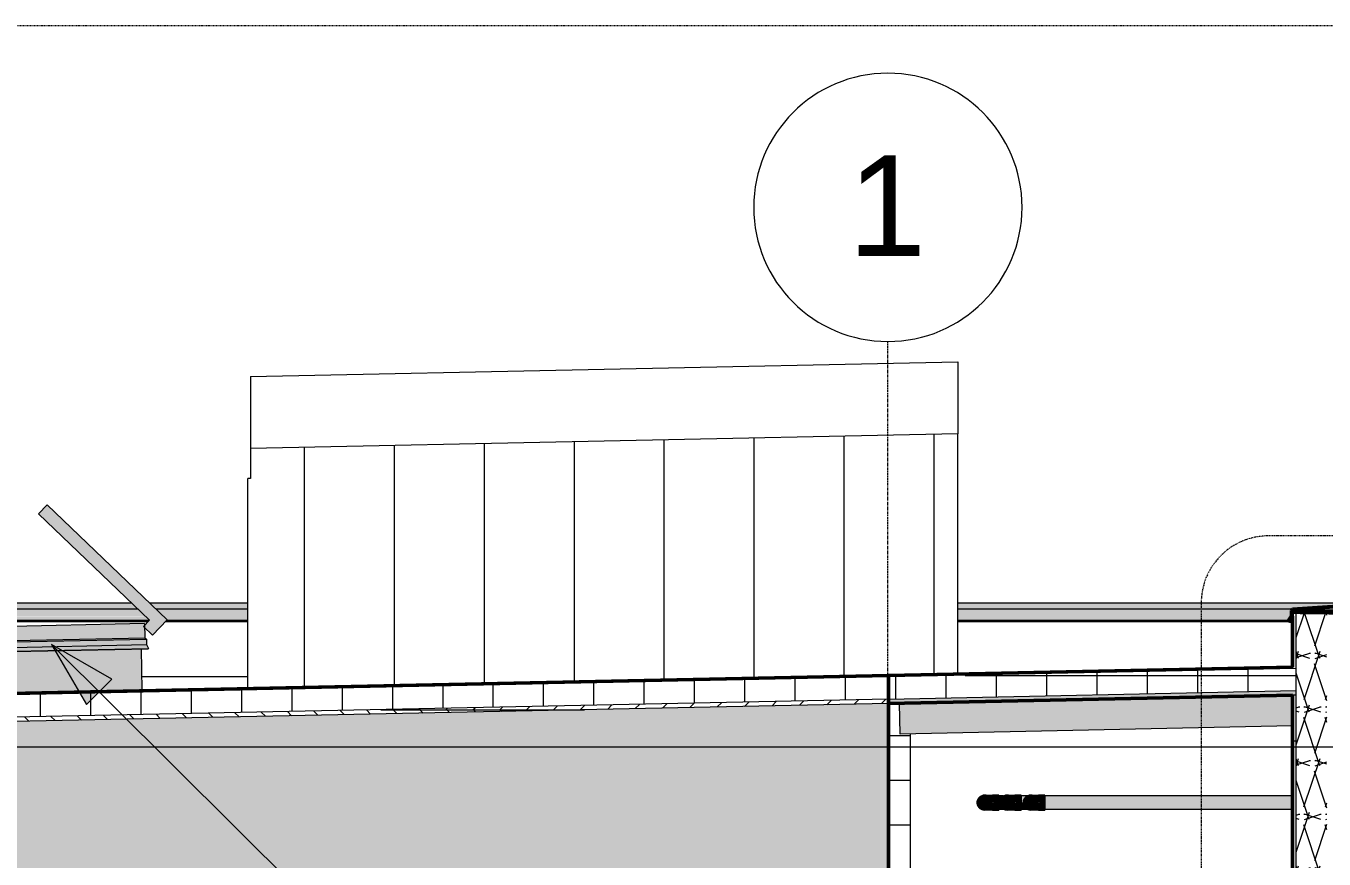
# Model space of a CAD drawing. Header units: inches. Extents: x 1701 to 6939, y -276 to 585.
# Drawn here: x 5109.8 to 5342, y 377.9 to 527 of the extents above; entities that cross this region are included whole.
import ezdxf

# ---------------------------------------------------------------- set-up
doc = ezdxf.new("R2010")
doc.units = ezdxf.units.IN
doc.header["$MEASUREMENT"] = 0
for name, pattern in [('Aligning Line 1_8_', [0.25, 0.125, -0.125]), ('Dash Dot 3_16_', [0.3125, 0.1875, -0.0625, 0, -0.0625]), ('Grid Line 1_2_', [0.875, 0.5, -0.125, 0.125, -0.125])]:
    doc.linetypes.add(name, pattern=pattern)
for name, color, linetype, lineweight in [('0-2', 7, 'Continuous', 9), ('0-4', 10, 'Continuous', 5), ('A-ANNO-SYMB-1', 150, 'Dash Dot 3_16_', 9), ('A-FLOR', 192, 'Continuous', 13), ('A-FLOR-1', 192, 'Continuous', 5), ('A-FLOR-2', 192, 'Continuous', 50), ('A-FLOR-LEVL-1', 51, 'Grid Line 1_2_', 9), ('A-FLOR-MCUT', 51, 'Continuous', 13), ('A-FLOR-PATT-1', 8, 'Continuous', 9), ('A-GENM', 5, 'Continuous', 9), ('A-ROOF', 132, 'Continuous', 13), ('A-ROOF-2', 132, 'Continuous', 50), ('A-ROOF-3', 132, 'Continuous', 9), ('A-ROOF-PATT-1', 132, 'Continuous', 9), ('A-WALL', 113, 'Continuous', 13), ('A-WALL-3', 7, 'Continuous', 9), ('A-WALL-6', 113, 'Continuous', 9), ('A-WALL-7', 113, 'Continuous', 50), ('A-WALL-PATT-4', 111, 'Continuous', 9), ('A-WALL-PATT-5', 55, 'Continuous', 9), ('G-ANNO-SYMB', 111, 'Aligning Line 1_8_', 9), ('G-ANNO-SYMB-1', 147, 'Aligning Line 1_8_', 9), ('G-ANNO-TEXT', 231, 'Continuous', 9), ('P-PIPE-1', 8, 'Continuous', 5), ('P-PIPE-2', 252, 'Continuous', 9), ('P-PIPE-3', 7, 'Continuous', 9), ('P-PIPE-4', 94, 'Continuous', 9), ('S-BEAM-1', 41, 'Continuous', 9), ('S-BEAM-2', 7, 'Continuous', 9), ('S-FNDN-4', 32, 'Continuous', 9), ('S-GRID-1', 1, 'Grid Line 1_2_', 9), ('S-GRID-IDEN', 1, 'Continuous', 9)]:
    doc.layers.add(name, color=color, linetype=linetype, lineweight=lineweight)
doc.styles.add('Arial_1', font='arial.ttf', dxfattribs={"height": 18})
pattern_1 = [(161.57, (7056.9088, 69.248), (-3.8399538, -1.544e-05), [0, -27.322, 3.034, 0]), (18.43, (7055.9488, 69.248), (-3.8399538, 1.544e-05), [0, -27.322, 3.034, 0]), (108.43, (7056.9088, 69.248), (1.919622, -9.6005246), [9.106, -21.25]), (71.57, (7055.9488, 69.248), (1.919622, 9.6005246), [9.106, -21.25])]
pattern_2 = [(0, (7056.429, 68.768), (0, 9), []), (90, (7056.429, 68.768), (-9, 6e-16), [])]

# ---------------------------------------------------------------- blocks, each defined once
blk = doc.blocks.new('Elbow - PVC - Sch 40 - Standard-2079255-SECTION _ CENTER LOOKING EAST')
at = {"layer": 'P-PIPE-2'}
h = blk.add_hatch(color=256, dxfattribs=at)
h.paths.add_polyline_path([(-3464, 118.66), (-3463.65, 118.7), (-3463.31, 118.85), (-3462.96, 119.16), (-3462.8, 119.41), (-3462.7, 119.69), (-3462.67, 120.09), (-3462.7, 120.35), (-3462.85, 120.69), (-3463.16, 121.04), (-3463.41, 121.2), (-3463.69, 121.3), (-3464.11, 121.33), (-3464.35, 121.3), (-3464.69, 121.15), (-3465.03, 120.85), (-3465.19, 120.62), (-3465.3, 120.35), (-3465.34, 120), (-3465.3, 119.65), (-3465.15, 119.31), (-3464.84, 118.96), (-3464.53, 118.78), (-3464.31, 118.7)], flags=0)
h.paths.add_polyline_path([(-3464, 118.81), (-3464.31, 118.85), (-3464.64, 119.01), (-3464.84, 119.16), (-3465.03, 119.41), (-3465.16, 119.82), (-3465.18, 120.09), (-3465.15, 120.31), (-3464.95, 120.7), (-3464.78, 120.88), (-3464.53, 121.06), (-3464.3, 121.15), (-3464, 121.19), (-3463.69, 121.15), (-3463.3, 120.95), (-3463.08, 120.74), (-3462.97, 120.59), (-3462.84, 120.18), (-3462.81, 120), (-3462.85, 119.69), (-3462.97, 119.41), (-3463.16, 119.16), (-3463.5, 118.93), (-3463.82, 118.84)], flags=0)
h = blk.add_hatch(color=256, dxfattribs=at)
h.paths.add_polyline_path([(-3462.65, 120), (-3462.62, 121.03), (-3462.66, 121.34), (-3463.37, 121.3), (-3463.43, 121.29), (-3463.57, 121.27), (-3463.24, 121.1), (-3462.95, 120.82), (-3462.8, 120.59), (-3462.7, 120.31), (-3462.65, 120)], flags=0)
h.paths.add_polyline_path([(-3462.97, 120.89), (-3463.21, 121.11), (-3463.03, 120.95)], flags=0)
h.paths.add_polyline_path([(-3463.43, 121.29), (-3463.57, 121.34), (-3463.48, 121.3)], flags=0)
for points in [[(-3462.62, 120), (-3461.47, 120), (-3461.47, 121.34), (-3462.62, 121.3), (-3462.62, 120)], [(-3461.47, 118.66), (-3461.47, 120), (-3462.62, 119.96), (-3462.62, 118.66)]]:
    blk.add_hatch(color=256, dxfattribs=at).paths.add_polyline_path(points, flags=0)
h = blk.add_hatch(color=256, dxfattribs=at)
h.paths.add_polyline_path([(-3463.05, 119.05), (-3463.16, 118.93), (-3463.08, 119.02)], flags=0)
h.paths.add_polyline_path([(-3462.62, 118.66), (-3462.66, 119.94), (-3462.76, 119.51), (-3462.85, 119.31), (-3463.16, 118.96), (-3463.38, 118.81), (-3463.57, 118.7), (-3463.57, 118.66), (-3462.91, 118.66)], flags=0)
at = {"layer": 'P-PIPE-3'}
for p, q in [((-3461.47, 121.34), (-3462.62, 121.34)), ((-3461.47, 121.34), (-3461.47, 120)), ((-3462.62, 118.66), (-3461.47, 118.66)), ((-3461.47, 120), (-3461.47, 118.66))]:
    blk.add_line(p, q, dxfattribs=at)
at = {"layer": 'P-PIPE-3', "flags": 128}
for points in [[(-3465.34, 120), (-3465.34, 120.05), (-3465.34, 120.11), (-3465.33, 120.16), (-3465.33, 120.21), (-3465.32, 120.27), (-3465.31, 120.32), (-3465.29, 120.37), (-3465.28, 120.42), (-3465.26, 120.47), (-3465.24, 120.52), (-3465.22, 120.57), (-3465.19, 120.62), (-3465.17, 120.67), (-3465.14, 120.71), (-3465.11, 120.76), (-3465.08, 120.8), (-3465.05, 120.85), (-3465.01, 120.89), (-3464.97, 120.93), (-3464.94, 120.96), (-3464.9, 121), (-3464.86, 121.04), (-3464.81, 121.07), (-3464.77, 121.1), (-3464.73, 121.13), (-3464.68, 121.16), (-3464.63, 121.19), (-3464.59, 121.21), (-3464.54, 121.23), (-3464.49, 121.25), (-3464.44, 121.27), (-3464.39, 121.29), (-3464.33, 121.3), (-3464.28, 121.31), (-3464.23, 121.32), (-3464.18, 121.33), (-3464.12, 121.34), (-3464.07, 121.34), (-3464.01, 121.34), (-3464, 121.34)], [(-3464, 121.34), (-3464, 121.34), (-3464, 121.34), (-3463.99, 121.34), (-3463.98, 121.34), (-3463.97, 121.34), (-3463.96, 121.34), (-3463.95, 121.34), (-3463.93, 121.34), (-3463.91, 121.34), (-3463.89, 121.34), (-3463.87, 121.34), (-3463.84, 121.34), (-3463.82, 121.34), (-3463.79, 121.34), (-3463.76, 121.34), (-3463.73, 121.34), (-3463.69, 121.34), (-3463.66, 121.34), (-3463.62, 121.34), (-3463.58, 121.34), (-3463.54, 121.34), (-3463.5, 121.34), (-3463.46, 121.34), (-3463.41, 121.34), (-3463.37, 121.34), (-3463.32, 121.34), (-3463.27, 121.34), (-3463.22, 121.34), (-3463.17, 121.34), (-3463.12, 121.34), (-3463.07, 121.34), (-3463.02, 121.34), (-3462.97, 121.34), (-3462.91, 121.34), (-3462.86, 121.34), (-3462.8, 121.34), (-3462.75, 121.34), (-3462.69, 121.34), (-3462.64, 121.34), (-3462.62, 121.34)], [(-3464, 118.66), (-3464.05, 118.66), (-3464.11, 118.66), (-3464.16, 118.67), (-3464.21, 118.67), (-3464.27, 118.68), (-3464.32, 118.69), (-3464.37, 118.71), (-3464.42, 118.72), (-3464.47, 118.74), (-3464.52, 118.76), (-3464.57, 118.78), (-3464.62, 118.81), (-3464.67, 118.83), (-3464.71, 118.86), (-3464.76, 118.89), (-3464.8, 118.92), (-3464.85, 118.95), (-3464.89, 118.99), (-3464.93, 119.03), (-3464.96, 119.06), (-3465, 119.1), (-3465.04, 119.14), (-3465.07, 119.19), (-3465.1, 119.23), (-3465.13, 119.27), (-3465.16, 119.32), (-3465.19, 119.37), (-3465.21, 119.41), (-3465.23, 119.46), (-3465.25, 119.51), (-3465.27, 119.56), (-3465.29, 119.61), (-3465.3, 119.67), (-3465.31, 119.72), (-3465.32, 119.77), (-3465.33, 119.82), (-3465.34, 119.88), (-3465.34, 119.93), (-3465.34, 119.99), (-3465.34, 120)], [(-3462.62, 118.66), (-3462.68, 118.66), (-3462.73, 118.66), (-3462.79, 118.66), (-3462.84, 118.66), (-3462.9, 118.66), (-3462.95, 118.66), (-3463, 118.66), (-3463.06, 118.66), (-3463.11, 118.66), (-3463.16, 118.66), (-3463.21, 118.66), (-3463.26, 118.66), (-3463.31, 118.66), (-3463.36, 118.66), (-3463.4, 118.66), (-3463.45, 118.66), (-3463.49, 118.66), (-3463.53, 118.66), (-3463.57, 118.66), (-3463.61, 118.66), (-3463.65, 118.66), (-3463.68, 118.66), (-3463.72, 118.66), (-3463.75, 118.66), (-3463.78, 118.66), (-3463.81, 118.66), (-3463.84, 118.66), (-3463.86, 118.66), (-3463.89, 118.66), (-3463.91, 118.66), (-3463.93, 118.66), (-3463.94, 118.66), (-3463.96, 118.66), (-3463.97, 118.66), (-3463.98, 118.66), (-3463.99, 118.66), (-3463.99, 118.66), (-3464, 118.66), (-3464, 118.66)]]:
    blk.add_lwpolyline(points, dxfattribs=at)
at = {"layer": 'P-PIPE-3'}
for start, end in [(0, 180), (180, 360)]:
    blk.add_arc((-3464, 120), 1.34, start, end, dxfattribs=at)
blk = doc.blocks.new('Dimension Lumber - LVL - 3_5X5_5-V78-SECTION _ CENTER LOOKING EAST')
at = {"layer": 'S-BEAM-1'}
blk.add_hatch(color=256, dxfattribs=at).paths.add_polyline_path([(-3479.1, 400.28), (-3408.92, 401.74), (-3408.92, 407.24), (-3479.22, 405.73), (-3479.16, 402.88)], flags=0)
at = {"layer": 'S-BEAM-2'}
for p, q in [((-3479.1, 400.28), (-3479.22, 405.77)), ((-3408.92, 401.74), (-3479.1, 400.28))]:
    blk.add_line(p, q, dxfattribs=at)
blk = doc.blocks.new('CTR - 1st Phase - Common Walls_rvt-2-SECTION _ CENTER LOOKING EAST')
at = {"layer": 'P-PIPE-1'}
h = blk.add_hatch(color=256, dxfattribs=at)
h.paths.add_polyline_path([(-3458.66, 388), (-3458.62, 388), (-3458.66, 388.06), (-3458.66, 388)], flags=0)
h.paths.add_polyline_path([(-3461.34, 388), (-3461.3, 388.35), (-3461.15, 388.69), (-3460.84, 389.04), (-3460.67, 389.19), (-3461.47, 389.15), (-3461.47, 388)], flags=0)
h = blk.add_hatch(color=256, dxfattribs=at)
h.paths.add_polyline_path([(-3461.47, 386.81), (-3460.69, 386.85), (-3461.04, 387.16), (-3461.2, 387.41), (-3461.3, 387.69), (-3461.34, 388), (-3461.47, 388), (-3461.47, 386.84)], flags=0)
h.paths.add_polyline_path([(-3458.65, 388), (-3458.66, 388), (-3458.65, 388)], flags=0)
h = blk.add_hatch(color=256, dxfattribs=at)
h.paths.add_polyline_path([(-3457.47, 388), (-3457.1, 388), (-3457.06, 388.35), (-3456.9, 388.69), (-3456.6, 389.04), (-3456.43, 389.19), (-3457.47, 389.15), (-3457.47, 388.21)], flags=0)
h.paths.add_polyline_path([(-3454.4, 388), (-3454.38, 388), (-3454.41, 388.06), (-3454.41, 388)], flags=0)
for points in [[(-3457.47, 386.81), (-3456.45, 386.85), (-3456.79, 387.16), (-3456.95, 387.41), (-3457.06, 387.69), (-3457.1, 388), (-3457.47, 388), (-3457.47, 386.84)], [(-3431.01, 388), (-3408.92, 388.01), (-3408.92, 389.19), (-3453.23, 389.15), (-3453.23, 388), (-3435.2, 388)], [(-3453.23, 386.81), (-3408.92, 386.85), (-3408.92, 388), (-3453.23, 388), (-3453.23, 386.84)]]:
    blk.add_hatch(color=256, dxfattribs=at).paths.add_polyline_path(points, flags=0)
at = {"layer": 'P-PIPE-2'}
for points in [[(-3464, 386.81), (-3463.64, 386.88), (-3463.41, 386.97), (-3463.16, 387.16), (-3462.97, 387.41), (-3462.85, 387.71), (-3462.82, 388.07), (-3462.9, 388.43), (-3463.03, 388.67), (-3463.16, 388.84), (-3463.46, 389.05), (-3463.82, 389.16), (-3464, 389.19), (-3464.31, 389.15), (-3464.59, 389.03), (-3464.84, 388.84), (-3465.05, 388.55), (-3465.16, 388.18), (-3465.17, 387.9), (-3465.13, 387.65), (-3465.03, 387.41), (-3464.84, 387.16), (-3464.53, 386.94), (-3464.18, 386.84)], [(-3460, 386.81), (-3459.64, 386.88), (-3459.41, 386.97), (-3459.16, 387.16), (-3458.97, 387.41), (-3458.85, 387.71), (-3458.82, 388.07), (-3458.9, 388.43), (-3459.03, 388.67), (-3459.16, 388.84), (-3459.46, 389.05), (-3459.82, 389.16), (-3460, 389.19), (-3460.34, 389.13), (-3460.59, 389.03), (-3460.84, 388.84), (-3461.05, 388.55), (-3461.16, 388.18), (-3461.17, 387.9), (-3461.13, 387.65), (-3461.03, 387.41), (-3460.84, 387.16), (-3460.59, 386.97), (-3460.18, 386.84)], [(-3455.76, 386.81), (-3455.39, 386.88), (-3455.16, 386.97), (-3454.92, 387.16), (-3454.73, 387.41), (-3454.61, 387.71), (-3454.58, 388.07), (-3454.66, 388.43), (-3454.79, 388.67), (-3454.92, 388.84), (-3455.22, 389.05), (-3455.58, 389.16), (-3455.76, 389.19), (-3456.15, 389.11), (-3456.35, 389.03), (-3456.6, 388.84), (-3456.8, 388.55), (-3456.92, 388.18), (-3456.93, 387.9), (-3456.89, 387.65), (-3456.79, 387.41), (-3456.6, 387.16), (-3456.35, 386.97), (-3455.94, 386.84)]]:
    blk.add_hatch(color=256, dxfattribs=at).paths.add_polyline_path(points, flags=0)
at = {"layer": 'A-FLOR-LEVL-1'}
blk.add_line((-4168.71, 398), (-1830.2, 398), dxfattribs=at)
at = {"layer": 'G-ANNO-SYMB-1'}
for q in [(-4072.05, 526.95), (-4071.96, 526.95)]:
    blk.add_line((-1926.87, 526.95), q, dxfattribs=at)
at = {"layer": 'P-PIPE-3'}
for p, q in [((-3460.62, 389.19), (-3461.47, 389.19)), ((-3456.37, 389.19), (-3457.47, 389.19)), ((-3408.92, 389.19), (-3453.23, 389.19)), ((-3461.47, 386.81), (-3460.62, 386.81)), ((-3457.47, 386.81), (-3456.37, 386.81)), ((-3453.23, 386.81), (-3408.92, 386.81))]:
    blk.add_line(p, q, dxfattribs=at)
at = {"layer": 'P-PIPE-4'}
for centre, start, end in [((-3464, 388), 0, 180), ((-3464, 388), 180, 0), ((-3460, 388), 0, 180), ((-3460, 388), 180, 0), ((-3455.76, 388), 0, 180), ((-3455.76, 388), 180, 0)]:
    blk.add_arc(centre, 1.19, start, end, dxfattribs=at)
at = {"layer": '0-2'}
for name, p in [('Dimension Lumber - LVL - 3_5X5_5-V78-SECTION _ CENTER LOOKING EAST', (0, 0)), ('Elbow - PVC - Sch 40 - Standard-2079255-SECTION _ CENTER LOOKING EAST', (0, 268)), ('Elbow - PVC - Sch 40 - Standard-2079255-SECTION _ CENTER LOOKING EAST', (4, 268)), ('Elbow - PVC - Sch 40 - Standard-2079255-SECTION _ CENTER LOOKING EAST', (8.24, 268))]:
    blk.add_blockref(name, p, dxfattribs=at)
blk = doc.blocks.new('CTR - 1st Phase -Stairs _ Elevators_rvt-2-SECTION _ CENTER LOOKING EAST')
at = {"layer": 'A-WALL-PATT-5'}
h = blk.add_hatch(dxfattribs=at)
h.set_pattern_fill('FP_70', color=256, style=0, pattern_type=2)
h.set_pattern_definition([(0, (-3481.324, -152), (0, 8), []), (90, (-3481.324, -152), (-8, 8), [8, -8])])
h.paths.add_polyline_path([(-3477.73, 0), (-3477.32, 0), (-3477.33, 0.12), (-3479.92, 0.12), (-3479.92, 0), (-3478.45, 0), (-3478.45, 0.12), (-3477.73, 0.12), (-3477.73, 0.02)], flags=0)
h.paths.add_polyline_path([(-3477.32, 0.57), (-3477.37, 11.14), (-3478.45, 10.02), (-3479.64, 9.07), (-3479.92, 8.89), (-3479.92, 1.16), (-3477.36, 0.58)], flags=0)
h.paths.add_polyline_path([(-3479.57, 28.76), (-3478.19, 28.82), (-3477.32, 28.94), (-3477.32, 127.5), (-3479.22, 127.5), (-3479.22, 133), (-3477.32, 133), (-3477.32, 133.84), (-3481.17, 133.84), (-3481.14, 109.87), (-3479.92, 109.87), (-3479.92, 28.76)], flags=0)
h.paths.add_polyline_path([(-3477.32, 136), (-3477.32, 259.5), (-3479.22, 259.5), (-3479.22, 265), (-3477.32, 265), (-3477.32, 265.84), (-3479.22, 265.87), (-3479.22, 268), (-3477.32, 268), (-3477.32, 400.31), (-3479.1, 400.28), (-3479.22, 405.77), (-3481.17, 405.73), (-3481.17, 373.87), (-3479.92, 373.87), (-3479.92, 268), (-3481.17, 268), (-3481.17, 241.87), (-3479.92, 241.87), (-3479.92, 136)], flags=0)
at = {"layer": 'A-FLOR-LEVL-1'}
blk.add_line((-4168.71, 398), (-1830.2, 398), dxfattribs=at)
at = {"layer": 'A-WALL-3'}
blk.add_line((-3477.32, 400.31), (-3477.32, 268), dxfattribs=at)
at = {"layer": 'G-ANNO-SYMB-1'}
blk.add_line((-1926.87, 526.95), (-4071.96, 526.95), dxfattribs=at)
blk = doc.blocks.new('Basic Wall _ EXT - FIBER CEMENT - SMALL - ___-2145929-SECTION _ CENTER LOOKING EAST')
at = {"layer": 'A-WALL-6'}
h = blk.add_hatch(color=256, dxfattribs=at)
h.paths.add_polyline_path([(-3665.64, 422.6), (-3615.49, 422.6), (-3616.6, 423.66), (-3867.21, 423.66), (-3851.69, 422.6), (-3669.83, 422.6)], flags=0)
h.paths.add_polyline_path([(-3408.93, 422.6), (-3393.56, 423.66), (-3468.82, 423.66), (-3468.82, 422.6), (-3409.07, 422.6)], flags=0)
h.paths.add_polyline_path([(-3595.82, 422.6), (-3595.82, 423.66), (-3613.35, 423.66), (-3612.24, 422.6), (-3598.6, 422.6)], flags=0)
h = blk.add_hatch(color=256, dxfattribs=at)
h.paths.add_polyline_path([(-3623.74, 422.35), (-3615.24, 422.36), (-3615.49, 422.6), (-3851.73, 422.56), (-3851.63, 422.41), (-3851.63, 422.35), (-3627.93, 422.35)], flags=0)
h.paths.add_polyline_path([(-3409.15, 422.35), (-3409.02, 422.55), (-3408.99, 422.6), (-3468.82, 422.56), (-3468.82, 422.35), (-3410.06, 422.35)], flags=0)
h.paths.add_polyline_path([(-3611.98, 422.35), (-3595.82, 422.36), (-3595.82, 422.6), (-3612.2, 422.56), (-3611.99, 422.36)], flags=0)
h = blk.add_hatch(color=256, dxfattribs=at)
h.paths.add_polyline_path([(-3682.4, 421.44), (-3614.28, 421.44), (-3615.23, 422.35), (-3851.63, 422.35), (-3851.63, 421.44), (-3686.59, 421.44)], flags=0)
h.paths.add_polyline_path([(-3409.15, 421.44), (-3409.15, 422.35), (-3468.82, 422.35), (-3468.82, 421.44), (-3410.06, 421.44)], flags=0)
h.paths.add_polyline_path([(-3598.6, 421.44), (-3595.82, 421.44), (-3595.82, 422.35), (-3611.98, 422.35), (-3611.03, 421.44), (-3602.79, 421.44)], flags=0)
h = blk.add_hatch(color=256, dxfattribs=at)
h.paths.add_polyline_path([(-3644.69, 421.3), (-3614.18, 421.35), (-3614.28, 421.44), (-3851.63, 421.44), (-3851.59, 421.3), (-3648.88, 421.3)], flags=0)
h.paths.add_polyline_path([(-3409.12, 421.3), (-3409.08, 421.35), (-3409.07, 421.44), (-3468.82, 421.43), (-3468.82, 421.3), (-3409.19, 421.3)], flags=0)
h.paths.add_polyline_path([(-3595.82, 421.3), (-3595.82, 421.44), (-3611.02, 421.43), (-3610.89, 421.3), (-3598.6, 421.3)], flags=0)
h = blk.add_hatch(color=256, dxfattribs=at)
h.paths.add_polyline_path([(-3762, 420.57), (-3613.47, 420.57), (-3613.42, 420.62), (-3614.14, 421.3), (-3851.56, 421.26), (-3851.11, 420.57), (-3766.19, 420.57)], flags=0)
h.paths.add_polyline_path([(-3409.66, 420.57), (-3409.21, 421.3), (-3468.82, 421.3), (-3468.82, 420.57), (-3410.06, 420.57)], flags=0)
h.paths.add_polyline_path([(-3595.82, 420.57), (-3595.82, 421.3), (-3610.89, 421.3), (-3610.24, 420.68), (-3610.35, 420.57), (-3598.6, 420.57)], flags=0)
h.paths.add_polyline_path([(-3409.12, 421.26), (-3409.12, 421.3), (-3409.12, 421.26)], flags=0)
h = blk.add_hatch(color=256, dxfattribs=at)
h.paths.add_polyline_path([(-3851.11, 420.45), (-3613.58, 420.45), (-3613.47, 420.57), (-3851.11, 420.57), (-3851.22, 420.45)], flags=0)
h.paths.add_polyline_path([(-3409.35, 420.45), (-3409.35, 420.49), (-3409.39, 420.47), (-3409.38, 420.45)], flags=0)
h.paths.add_polyline_path([(-3409.47, 420.45), (-3409.66, 420.57), (-3468.82, 420.57), (-3468.82, 420.45), (-3409.55, 420.45)], flags=0)
h.paths.add_polyline_path([(-3595.82, 420.45), (-3595.82, 420.57), (-3610.35, 420.57), (-3610.46, 420.45), (-3598.6, 420.45)], flags=0)
h = blk.add_hatch(color=256, dxfattribs=at)
h.paths.add_polyline_path([(-3409.35, 420.42), (-3409.55, 420.45), (-3409.47, 420.42)], flags=0)
h.paths.add_polyline_path([(-3409.35, 420.42), (-3409.35, 420.45), (-3409.35, 420.42)], flags=0)
h.paths.add_polyline_path([(-3408.92, 420.42), (-3408.92, 420.42), (-3409.12, 420.42)], flags=0)
h.paths.add_polyline_path([(-3595.82, 420.42), (-3595.82, 420.45), (-3598.6, 420.42)], flags=0)
for p, q in [((-3616.6, 423.66), (-3867.29, 423.66)), ((-3615.49, 422.6), (-3851.85, 422.6)), ((-3595.82, 423.66), (-3613.35, 423.66)), ((-3595.82, 422.6), (-3612.24, 422.6)), ((-3393.48, 423.66), (-3468.82, 423.66)), ((-3408.93, 422.6), (-3468.82, 422.6)), ((-3851.44, 420.42), (-3613.62, 420.42)), ((-3613.47, 420.57), (-3851.11, 420.57)), ((-3610.5, 420.42), (-3595.82, 420.42)), ((-3595.82, 420.57), (-3610.35, 420.57)), ((-3409.66, 420.57), (-3468.82, 420.57)), ((-3468.82, 420.42), (-3408.92, 420.42))]:
    blk.add_line(p, q, dxfattribs=at)
blk = doc.blocks.new('Basic Wall _ EXT - FIBER CEMENT - SMALL - ___-2145931-SECTION _ CENTER LOOKING EAST')
at = {"layer": 'A-WALL-6'}
for points in [[(-3400.99, 422.52), (-3400.33, 423.06), (-3399.97, 423.11), (-3393.56, 423.11), (-3393.56, 423.58), (-3408.92, 422.52), (-3401.43, 422.52)], [(-3409.43, 420.52), (-3409.19, 420.55), (-3409.19, 420.59), (-3409.51, 420.57), (-3409.47, 420.55)], [(-3409.26, 420.59), (-3409.04, 420.62), (-3408.92, 420.68), (-3408.92, 421.22), (-3408.98, 421.2), (-3409.35, 420.59)], [(-3409.23, 420.44), (-3408.92, 420.45), (-3408.95, 420.57), (-3409.21, 420.45)], [(-3409.07, 421.26), (-3408.93, 421.3), (-3408.93, 421.39), (-3409, 421.39), (-3409, 421.44), (-3409.07, 421.44), (-3409.12, 421.26)], [(-3409.07, 422.35), (-3408.88, 422.4), (-3408.85, 422.47), (-3401.03, 422.49), (-3400.99, 422.52), (-3408.99, 422.48), (-3409.05, 422.41), (-3409.06, 422.37)], [(-3409, 421.44), (-3408.98, 421.87), (-3408.87, 422.03), (-3408.67, 422.08), (-3401.48, 422.1), (-3401.48, 422.16), (-3408.45, 422.16), (-3408.45, 422.23), (-3408.92, 422.27), (-3408.93, 422.35), (-3409.07, 422.35), (-3409.07, 421.44)], [(-3408.92, 421.22), (-3408.95, 421.26), (-3408.97, 421.22)], [(-3408.92, 420.57), (-3408.95, 420.64), (-3408.97, 420.6), (-3408.95, 420.57)], [(-3407.37, 422.24), (-3407.37, 422.37), (-3408.81, 422.35), (-3408.8, 422.24), (-3407.5, 422.24)], [(-3401.54, 422), (-3401.56, 422.06), (-3401.8, 422.08), (-3407.58, 422.08), (-3407.58, 422), (-3401.56, 422)], [(-3401.42, 422.16), (-3401.09, 422.44), (-3407.29, 422.44), (-3407.29, 422.16), (-3401.43, 422.16)]]:
    blk.add_hatch(color=256, dxfattribs=at).paths.add_polyline_path(points, flags=0)
h = blk.add_hatch(color=256, dxfattribs=at)
h.paths.add_polyline_path([(-3409.47, 420.6), (-3409.42, 420.63), (-3409.07, 421.26), (-3409.14, 421.22), (-3409.55, 420.6)], flags=0)
h.paths.add_polyline_path([(-3408.97, 421.22), (-3408.97, 421.26), (-3409.03, 421.26)], flags=0)
for p, q in [((-3409.55, 420.6), (-3409.36, 420.6)), ((-3409.35, 420.59), (-3409.1, 420.59)), ((-3409.34, 420.42), (-3408.92, 420.42)), ((-3408.99, 420.64), (-3408.92, 420.64)), ((-3408.92, 422.52), (-3400.99, 422.52)), ((-3408.86, 422.47), (-3401.06, 422.47)), ((-3408.85, 422.24), (-3407.37, 422.24)), ((-3407.58, 422.08), (-3401.46, 422.08)), ((-3407.29, 422.44), (-3401.09, 422.44)), ((-3407.29, 422.16), (-3401.42, 422.16))]:
    blk.add_line(p, q, dxfattribs=at)
at = {"layer": 'A-WALL-6', "flags": 128}
for points in [[(-3408.93, 422.6), (-3408.98, 422.59), (-3409.04, 422.56), (-3409.08, 422.52), (-3409.12, 422.47), (-3409.14, 422.41), (-3409.15, 422.35)], [(-3409.47, 420.45), (-3409.41, 420.43), (-3409.35, 420.42)], [(-3409.3, 420.5), (-3409.34, 420.49), (-3409.39, 420.5)], [(-3409.34, 420.42), (-3409.29, 420.42), (-3409.23, 420.44)], [(-3409.15, 421.44), (-3409.15, 421.39), (-3409.16, 421.35), (-3409.19, 421.3)], [(-3409.12, 421.26), (-3409.09, 421.32), (-3409.07, 421.38), (-3409.07, 421.44)], [(-3409, 421.39), (-3409, 421.35), (-3409.02, 421.3), (-3409.04, 421.26)], [(-3408.75, 422.08), (-3408.81, 422.07), (-3408.87, 422.05), (-3408.93, 422.01), (-3408.97, 421.95), (-3408.99, 421.89), (-3409, 421.83)], [(-3408.97, 421.22), (-3408.94, 421.28), (-3408.93, 421.33)]]:
    blk.add_lwpolyline(points, dxfattribs=at)
blk = doc.blocks.new('Basic Wall _ EXT - FIBER CEMENT - SMALL - ___-2145932-SECTION _ CENTER LOOKING EAST')
at = {"layer": 'A-WALL-6'}
h = blk.add_hatch(color=256, dxfattribs=at)
h.paths.add_polyline_path([(-3393.48, 418.54), (-3393.48, 423.66), (-3409.01, 422.56), (-3409.1, 422.47), (-3409.15, 422.35), (-3409.12, 421.44), (-3409.07, 421.44), (-3409.02, 422.47), (-3408.92, 422.52), (-3393.56, 423.58), (-3393.56, 418.62), (-3400.04, 418.62), (-3400.04, 418.54), (-3397.49, 418.54)], flags=0)
h.paths.add_polyline_path([(-3409.35, 420.42), (-3409.08, 420.51), (-3408.97, 420.6), (-3408.99, 420.64), (-3409.34, 420.42)], flags=0)
h.paths.add_polyline_path([(-3409.35, 420.42), (-3409.51, 420.57), (-3409.55, 420.6), (-3409.12, 421.26), (-3409.19, 421.29), (-3409.66, 420.57), (-3409.38, 420.42)], flags=0)
h.paths.add_polyline_path([(-3409.35, 420.59), (-3408.97, 421.22), (-3409.05, 421.23), (-3409.41, 420.63), (-3409.36, 420.6)], flags=0)
h.paths.add_polyline_path([(-3399.59, 420.79), (-3399.52, 420.84), (-3399.96, 421.48), (-3400, 421.45), (-3399.61, 420.84)], flags=0)
h.paths.add_polyline_path([(-3409, 421.39), (-3408.92, 421.39), (-3408.92, 422), (-3407.58, 422), (-3407.62, 422.08), (-3408.85, 422.04), (-3408.93, 422), (-3409, 421.76), (-3409, 421.44)], flags=0)
h.paths.add_polyline_path([(-3399.97, 421.63), (-3400.01, 422.92), (-3400.14, 423.08), (-3400.38, 423.05), (-3401.46, 422.08), (-3401.43, 422.04), (-3400.25, 423), (-3400.13, 422.99), (-3400.04, 422.86), (-3400.04, 421.63)], flags=0)
h.paths.add_polyline_path([(-3401.5, 422), (-3401.5, 422.05), (-3401.55, 422.04), (-3401.54, 422)], flags=0)
h.paths.add_polyline_path([(-3407.65, 422.16), (-3407.29, 422.16), (-3407.29, 422.44), (-3408.87, 422.43), (-3408.92, 422.27), (-3408.84, 422.27), (-3408.8, 422.39), (-3407.37, 422.35), (-3407.37, 422.23), (-3408.45, 422.23), (-3408.45, 422.16), (-3407.97, 422.16)], flags=0)
for p, q in [((-3408.92, 421.39), (-3408.92, 421.83)), ((-3408.75, 422), (-3408.3, 422)), ((-3408.3, 422), (-3407.58, 422)), ((-3400.04, 422), (-3400.04, 421.63)), ((-3400.04, 418.62), (-3400.04, 418.54))]:
    blk.add_line(p, q, dxfattribs=at)
at = {"layer": 'A-WALL-7'}
for p, q in [((-3393.48, 423.66), (-3408.93, 422.6)), ((-3408.92, 422.52), (-3393.56, 423.58)), ((-3400.38, 423.05), (-3401.48, 422.1)), ((-3401.43, 422.04), (-3400.33, 422.99)), ((-3400.04, 422.86), (-3400.04, 422)), ((-3399.97, 421.63), (-3399.97, 422.86)), ((-3393.56, 423.58), (-3393.56, 418.62)), ((-3393.48, 418.54), (-3393.48, 423.66)), ((-3409.19, 421.3), (-3409.66, 420.57)), ((-3409.66, 420.57), (-3409.47, 420.45)), ((-3409.55, 420.6), (-3409.12, 421.26)), ((-3409.43, 420.52), (-3409.55, 420.6)), ((-3409.04, 421.26), (-3409.42, 420.63)), ((-3409.42, 420.63), (-3409.35, 420.59)), ((-3409.35, 420.59), (-3408.97, 421.22)), ((-3408.99, 420.64), (-3409.26, 420.51)), ((-3409.23, 420.44), (-3408.95, 420.57)), ((-3409.15, 422.35), (-3409.15, 421.44)), ((-3409.07, 421.44), (-3409.07, 422.35)), ((-3409, 421.83), (-3409, 421.39)), ((-3408.95, 420.57), (-3408.99, 420.64)), ((-3408.86, 422.47), (-3408.92, 422.27)), ((-3408.92, 422.27), (-3408.85, 422.24)), ((-3407.29, 422.44), (-3408.86, 422.47)), ((-3408.85, 422.24), (-3408.8, 422.39)), ((-3408.8, 422.39), (-3407.37, 422.37)), ((-3407.58, 422.08), (-3408.75, 422.08)), ((-3407.37, 422.23), (-3408.45, 422.23)), ((-3408.45, 422.23), (-3408.45, 422.16)), ((-3408.45, 422.16), (-3407.29, 422.16)), ((-3407.58, 422), (-3407.58, 422.08)), ((-3407.37, 422.37), (-3407.37, 422.23)), ((-3407.29, 422.16), (-3407.29, 422.44)), ((-3401.65, 422.04), (-3402.47, 422.04)), ((-3402.47, 422.04), (-3402.47, 421.96)), ((-3402.47, 421.96), (-3401.65, 421.96)), ((-3400, 421.45), (-3399.59, 420.79)), ((-3399.52, 420.84), (-3399.93, 421.5)), ((-3399.59, 420.79), (-3399.52, 420.84)), ((-3393.56, 418.62), (-3400.04, 418.62)), ((-3400.04, 418.54), (-3393.48, 418.54))]:
    blk.add_line(p, q, dxfattribs=at)
for centre, radius, start, end in [((-3408.9, 422.35), 0.25, 96.9295, 180), ((-3400.22, 422.86), 0.25, 0, 130.7229), ((-3400.22, 422.86), 0.171, 0, 130.7229), ((-3409.34, 420.67), 0.25, 237.9895, 295.8255), ((-3409.34, 420.67), 0.171, 237.9895, 295.8255), ((-3409.4, 421.44), 0.25, 327.174, 0), ((-3409.4, 421.44), 0.329, 327.174, 0), ((-3408.9, 422.35), 0.171, 97.5543, 180), ((-3409.25, 421.39), 0.25, 328.5676, 0), ((-3408.75, 421.83), 0.25, 90, 180), ((-3409.25, 421.39), 0.329, 328.5676, 0), ((-3408.75, 421.83), 0.171, 90, 180), ((-3401.65, 422.29), 0.25, 270, 310.7229), ((-3401.65, 422.29), 0.329, 270, 310.7229), ((-3399.72, 421.63), 0.329, 180, 211.7619), ((-3399.72, 421.63), 0.25, 180, 211.7619)]:
    blk.add_arc(centre, radius, start, end, dxfattribs=at)
blk = doc.blocks.new('Hatch-Precision_Ladders-Roof_Hatch - 2_0_x2_0_-2210683-SECTION _ CENTER LOOKING EAST')
at = {"layer": 'A-GENM'}
for points in [[(-3612.84, 417.98), (-3610.24, 420.68), (-3631.71, 441.28), (-3633.26, 439.66), (-3613.42, 420.62), (-3614.26, 419.74), (-3614.22, 419.3), (-3612.97, 418.1)], [(-3641.71, 416.94), (-3614.22, 417.5), (-3614.27, 420.02), (-3641.76, 419.45), (-3641.72, 417.24)], [(-3642.28, 414.98), (-3613.57, 415.57), (-3613.93, 416.27), (-3641.97, 415.65)], [(-3641.97, 416.67), (-3613.95, 417.24), (-3614.22, 417.5), (-3641.71, 416.94), (-3641.87, 416.77)], [(-3641.95, 415.69), (-3613.93, 416.27), (-3613.95, 417.24), (-3641.97, 416.67), (-3641.96, 416.27)], [(-3640.86, 407.56), (-3614.68, 408.1), (-3614.83, 415.51), (-3641.02, 414.94), (-3640.88, 408.16)], [(-3643.77, 407.41), (-3611.77, 408.07), (-3611.78, 408.16), (-3643.77, 407.5)]]:
    blk.add_hatch(color=256, dxfattribs=at).paths.add_polyline_path(points, flags=0)
for p, q in [((-3633.26, 439.66), (-3631.71, 441.28)), ((-3631.71, 441.28), (-3610.24, 420.68)), ((-3613.42, 420.62), (-3633.26, 439.66)), ((-3613.42, 420.62), (-3614.46, 419.53)), ((-3612.84, 417.98), (-3610.24, 420.68)), ((-3614.27, 420.02), (-3641.76, 419.45)), ((-3641.76, 419.45), (-3641.71, 416.94)), ((-3614.46, 419.53), (-3612.84, 417.98)), ((-3614.27, 420.02), (-3614.22, 417.5)), ((-3641.95, 415.69), (-3642.28, 414.98)), ((-3641.97, 416.67), (-3613.95, 417.24)), ((-3641.71, 416.94), (-3641.97, 416.67)), ((-3641.97, 416.67), (-3641.95, 415.69)), ((-3641.95, 415.69), (-3613.93, 416.27)), ((-3641.71, 416.94), (-3614.22, 417.5)), ((-3614.22, 417.5), (-3613.95, 417.24)), ((-3613.95, 417.24), (-3613.93, 416.27)), ((-3613.93, 416.27), (-3613.57, 415.57)), ((-3642.28, 414.98), (-3613.57, 415.57)), ((-3642.28, 414.98), (-3642.19, 414.94)), ((-3642.19, 414.94), (-3613.66, 415.53)), ((-3640.86, 407.56), (-3641.02, 414.97)), ((-3614.68, 408.1), (-3614.83, 415.51)), ((-3613.57, 415.57), (-3613.66, 415.53)), ((-3643.77, 407.5), (-3611.78, 408.16)), ((-3643.77, 407.5), (-3643.77, 407.41)), ((-3611.77, 408.07), (-3611.78, 408.16))]:
    blk.add_line(p, q, dxfattribs=at)
blk = doc.blocks.new('Grid - Grid Head - Circle-50561-SECTION _ CENTER LOOKING EAST')
at = {"layer": 'S-GRID-IDEN'}
for start, end in [(0, 180), (180, 360)]:
    blk.add_arc((-3481.32, 494.5), 24, start, end, dxfattribs=at)

msp = doc.modelspace()

# ---------------------------------------------------------------- hatches: boundary and pattern name
at = {"layer": 'A-FLOR'}
msp.add_hatch(color=256, dxfattribs=at).paths.add_polyline_path([(5264.15, 405.73), (5337.03, 407.25), (5337.03, 408), (5264.15, 406.48), (5264.15, 405.75)], flags=0)
at = {"layer": 'A-FLOR-1'}
msp.add_hatch(color=256, dxfattribs=at).paths.add_polyline_path([(5264.15, 410.49), (5336.4, 411.99), (5336.4, 412.24), (5264.15, 410.74), (5264.15, 410.5)], flags=0)
at = {"layer": 'A-FLOR-PATT-1'}
h = msp.add_hatch(dxfattribs=at)
h.set_pattern_fill('FP_58', color=256, style=0, pattern_type=2)
h.set_pattern_definition(pattern_2)
h.paths.add_polyline_path([(5264.15, 406.48), (5337.03, 408), (5337.03, 412), (5264.15, 410.49), (5264.15, 406.5)], flags=0)
at = {"layer": 'A-ROOF'}
msp.add_hatch(color=256, dxfattribs=at).paths.add_polyline_path([(4893.48, 402.88), (5264.15, 410.5), (5264.15, 410.75), (4893.48, 403.13)], flags=0)
at = {"layer": 'A-ROOF-PATT-1'}
h = msp.add_hatch(dxfattribs=at)
h.set_pattern_fill('FP_58', color=256, style=0, pattern_type=2)
h.set_pattern_definition(pattern_2)
h.paths.add_polyline_path([(4892.85, 398.86), (5264.15, 406.5), (5264.15, 410.5), (4892.85, 402.86), (4892.85, 400.91)], flags=0)
h = msp.add_hatch(dxfattribs=at)
h.set_pattern_fill('FP_41', color=256, style=0, pattern_type=2)
h.set_pattern_definition([(0, (7056.429, 68.768), (0, 4.798), []), (315, (7056.4288, 68.768), (4.7984266, 0), [6.786, -6.786]), (45, (7056.4288, 68.768), (4.7984266, 0), [6.786, -6.786])])
h.paths.add_polyline_path([(4892.85, 398.11), (5264.15, 405.75), (5264.15, 406.5), (4892.85, 398.86)], flags=0)
h = msp.add_hatch(dxfattribs=at)
h.set_pattern_fill('FP_42', color=256, style=0, pattern_type=2)
h.set_pattern_definition(pattern_1)
h.paths.add_polyline_path([(4887.35, 374), (5264.15, 374), (5264.15, 405.75), (4887.35, 398), (4887.35, 389.44)], flags=0)
at = {"layer": 'A-WALL-PATT-4'}
h = msp.add_hatch(dxfattribs=at)
h.set_pattern_fill('FP_78', color=256, style=0, pattern_type=2)
h.set_pattern_definition([(90, (5272.252, 398), (-16.082, 1e-15), [])])
h.paths.add_polyline_path([(5158, 408.57), (5276.5, 410.99), (5276.5, 454), (5158, 451.53), (5158, 410.5)], flags=0)
h = msp.add_hatch(dxfattribs=at)
h.set_pattern_fill('FP_39', color=256, style=0, pattern_type=2)
h.set_pattern_definition([(0, (7056.429, 68.768), (30.72, 7.68), [1.267, -21.773, 1.267, -21.773, -122.88]), (0, (7056.429, 68.768), (30.72, 7.68), [-46.08, 1.267, -44.813, 1.267, -21.773, -53.76]), (0, (7056.429, 68.768), (30.72, 7.68), [-115.2, 1.267, -14.093, 1.267, -37.133]), (120, (7067.949, 72.608), (-22.011075, 22.7643), [1.267, -21.773, 1.267, -21.773, -122.88]), (120, (7067.949, 72.608), (-22.011075, 22.7643), [-46.08, 1.267, -44.813, 1.267, -21.773, -53.76]), (120, (7067.949, 72.608), (-22.011075, 22.7643), [-115.2, 1.267, -14.093, 1.267, -37.133]), (240, (7071.789, 87.968), (-8.708925, -30.4443), [1.267, -21.773, 1.267, -21.773, -122.88]), (240, (7071.789, 87.968), (-8.708925, -30.4443), [-46.08, 1.267, -44.813, 1.267, -21.773, -53.76]), (240, (7071.789, 87.968), (-8.708925, -30.4443), [-115.2, 1.267, -14.093, 1.267, -37.133])])
h.paths.add_polyline_path([(5337.03, 350.5), (5337.02, 407.25), (5336.4, 407.24), (5336.4, 350.5)], flags=0)
h.paths.add_polyline_path([(5336.4, 411.99), (5337.03, 412), (5337.03, 422), (5336.4, 422), (5336.4, 412)], flags=0)
h = msp.add_hatch(dxfattribs=at)
h.set_pattern_fill('FP_42', color=256, style=0, pattern_type=2)
h.set_pattern_definition(pattern_1)
h.paths.add_polyline_path([(5342.53, 350.5), (5342.53, 422), (5337.03, 421.98), (5337.03, 350.5)], flags=0)
at = {"layer": 'G-ANNO-TEXT'}
msp.add_hatch(color=256, dxfattribs=at).paths.add_polyline_path([(5114.39, 416.28), (5120.64, 405.55), (5125.17, 410.11)], flags=0)

# ---------------------------------------------------------------- linework, layer by layer
at = {"layer": 'A-ANNO-SYMB-1'}
for p, q in [((5360.67, 435.72), (5332.06, 435.72)), ((5320.06, 423.72), (5320.06, -138.55))]:
    msp.add_line(p, q, dxfattribs=at)
msp.add_arc((5332.06, 423.72), 12, 90, 180, dxfattribs=at)
at = {"layer": 'A-FLOR-2'}
for p, q in [((5336.4, 412.24), (5264.15, 410.74)), ((5264.15, 405.73), (5336.4, 407.24))]:
    msp.add_line(p, q, dxfattribs=at)
at = {"layer": 'A-FLOR-LEVL-1'}
msp.add_line((4577.36, 398), (6914.38, 398), dxfattribs=at)
at = {"layer": 'A-FLOR-MCUT'}
for p, q in [((5337.03, 412), (5264.15, 410.49)), ((5337.03, 408), (5264.15, 406.48))]:
    msp.add_line(p, q, dxfattribs=at)
at = {"layer": 'A-ROOF'}
for p, q in [((5264.15, 410.5), (4892.85, 402.86)), ((5264.15, 406.5), (4892.85, 398.86)), ((5264.15, 405.75), (4887.35, 398))]:
    msp.add_line(p, q, dxfattribs=at)
at = {"layer": 'A-ROOF-2'}
for p, q in [((5264.15, 410.75), (5056.29, 406.48)), ((5264.15, 373.37), (5264.15, 410.75))]:
    msp.add_line(p, q, dxfattribs=at)
at = {"layer": 'A-ROOF-3'}
for p, q in [((5150, 464.24), (5276.5, 466.88)), ((5276.5, 466.88), (5276.5, 454)), ((5150, 464.24), (5150, 451.36)), ((5276.5, 454), (5150, 451.36)), ((5276.5, 411.01), (5336.4, 412.24)), ((5130.59, 410.58), (5149.5, 410.58))]:
    msp.add_line(p, q, dxfattribs=at)
at = {"layer": 'A-WALL'}
for p, q in [((5337.03, 350.12), (5337.03, 422)), ((5336.4, 412.24), (5336.4, 411.99)), ((5337.03, 407.25), (5336.4, 407.24))]:
    msp.add_line(p, q, dxfattribs=at)
at = {"layer": 'A-WALL-6'}
for p, q in [((5336.4, 421.83), (5336.4, 421.39)), ((5337.75, 422), (5336.58, 422))]:
    msp.add_line(p, q, dxfattribs=at)
at = {"layer": 'A-WALL-7'}
for p, q in [((5336.4, 422), (5336.4, 421.83)), ((5336.58, 422), (5336.4, 422)), ((5336.4, 421.39), (5336.4, 412.24)), ((5345.28, 422), (5337.75, 422)), ((5336.4, 407.24), (5336.4, 350.12))]:
    msp.add_line(p, q, dxfattribs=at)
at = {"layer": 'G-ANNO-SYMB'}
msp.add_line((6818.45, 526.95), (4673.28, 526.95), dxfattribs=at)
at = {"layer": 'G-ANNO-TEXT'}
for p, q in [((5114.39, 416.28), (5120.64, 405.55)), ((5125.17, 410.11), (5114.39, 416.28)), ((5114.39, 416.28), (5806.54, -271.21)), ((5120.64, 405.55), (5125.17, 410.11))]:
    msp.add_line(p, q, dxfattribs=at)
at = {"layer": 'S-FNDN-4'}
for p, q in [((5276.5, 410.99), (5276.5, 454)), ((5150, 451.36), (5150, 446)), ((5149.5, 408.39), (5149.5, 446)), ((5150, 446), (5149.5, 446))]:
    msp.add_line(p, q, dxfattribs=at)
at = {"layer": 'S-GRID-1'}
msp.add_line((5264, -159.84), (5264, 470.5), dxfattribs=at)

# ---------------------------------------------------------------- block references
at = {"layer": '0-4'}
for name in ['CTR - 1st Phase - Common Walls_rvt-2-SECTION _ CENTER LOOKING EAST', 'CTR - 1st Phase -Stairs _ Elevators_rvt-2-SECTION _ CENTER LOOKING EAST']:
    msp.add_blockref(name, (8745.33, 0), dxfattribs=at)
at = {"layer": 'A-GENM'}
msp.add_blockref('Hatch-Precision_Ladders-Roof_Hatch - 2_0_x2_0_-2210683-SECTION _ CENTER LOOKING EAST', (8745.33, 0), dxfattribs=at)
at = {"layer": 'A-WALL-6'}
for name in ['Basic Wall _ EXT - FIBER CEMENT - SMALL - ___-2145929-SECTION _ CENTER LOOKING EAST', 'Basic Wall _ EXT - FIBER CEMENT - SMALL - ___-2145932-SECTION _ CENTER LOOKING EAST', 'Basic Wall _ EXT - FIBER CEMENT - SMALL - ___-2145931-SECTION _ CENTER LOOKING EAST']:
    msp.add_blockref(name, (8745.33, 0), dxfattribs=at)
at = {"layer": 'S-GRID-IDEN'}
msp.add_blockref('Grid - Grid Head - Circle-50561-SECTION _ CENTER LOOKING EAST', (8745.33, 0), dxfattribs=at)

# ---------------------------------------------------------------- texts
at = {"layer": 'S-GRID-IDEN', "insert": (5256.87, 503.79), "char_height": 18, "width": 16.968, "attachment_point": 1, "style": 'Arial_1'}
msp.add_mtext('1', dxfattribs=at)

doc.saveas('drawing.dxf')
